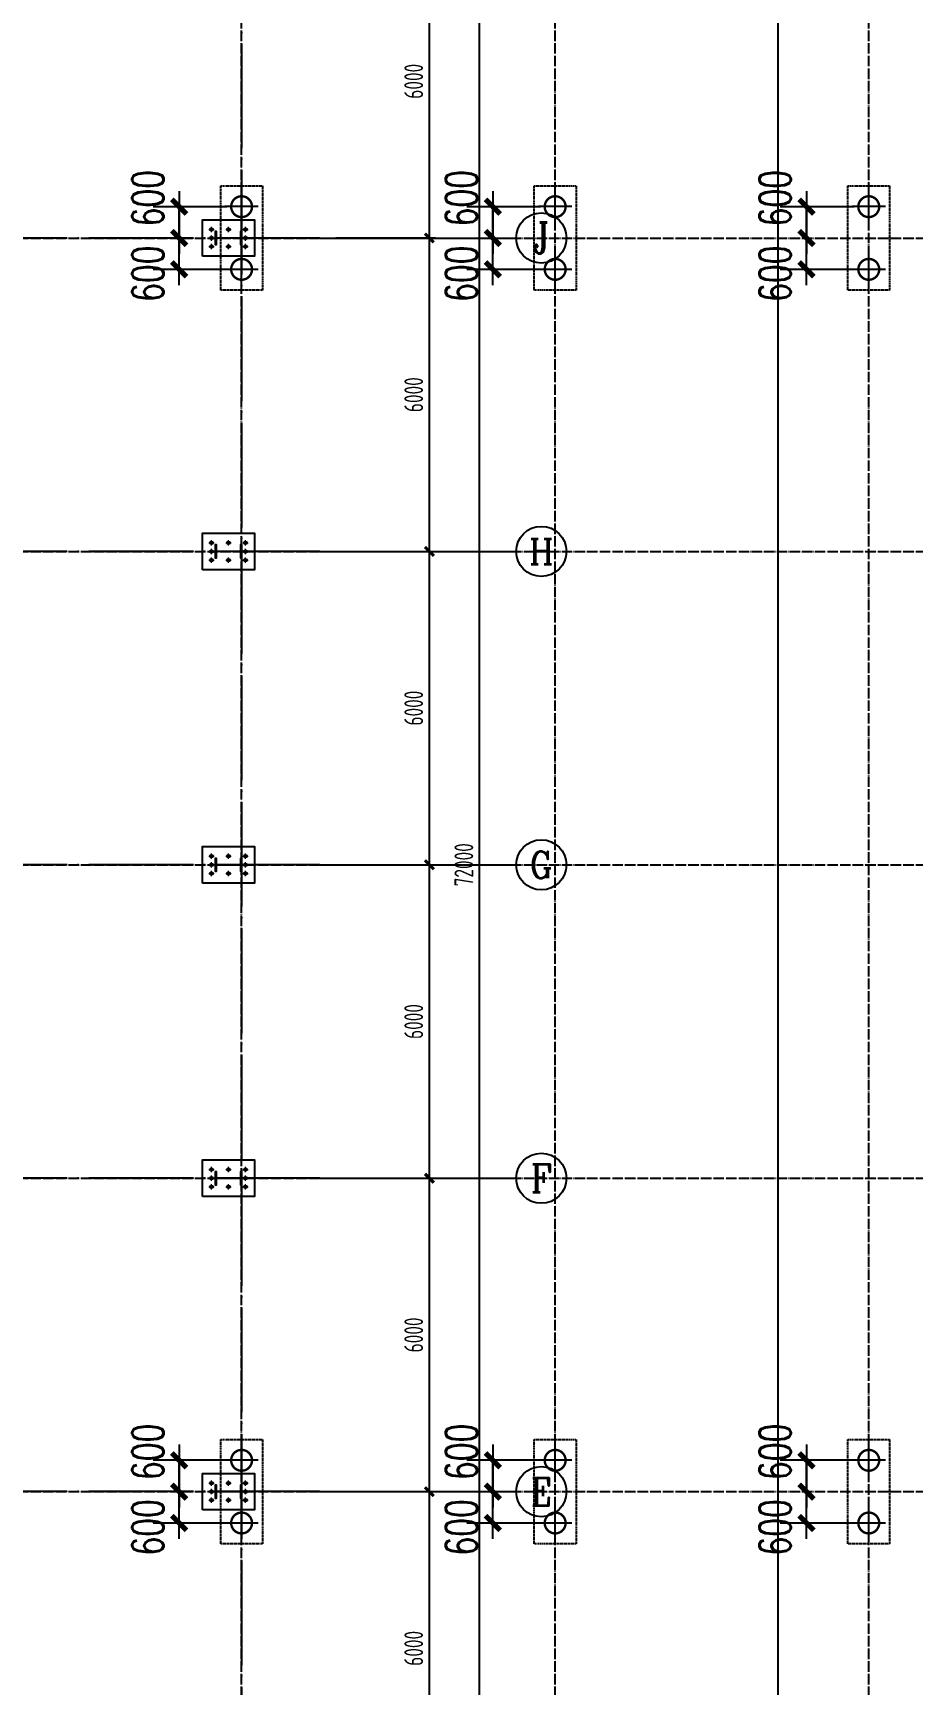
# Model space of a CAD drawing. Extents: x -1389621 to 57380, y -92505 to 283644.
# Drawn here: x -1342521 to -1325685, y 9764 to 41388 of the extents above; entities that cross this region are included whole.
import ezdxf
from ezdxf.enums import TextEntityAlignment as Align

# ---------------------------------------------------------------- set-up
doc = ezdxf.new("R2010")
doc.units = 0
doc.header["$LTSCALE"] = 100
doc.header["$MEASUREMENT"] = 0
for name, pattern in [('CENTERX2', [101.6, 63.5, -12.7, 12.7, -12.7]), ('DASH', [0.35, 0.25, -0.1]), ('DOTE', [2.42, 2, -0.2, 0.02, -0.2])]:
    doc.linetypes.add(name, pattern=pattern)
doc.layers.get('0').update_dxf_attribs({"linetype": 'CONTINUOUS'})
doc.layers.get('Defpoints').update_dxf_attribs({"linetype": 'CONTINUOUS'})
for name, color, linetype in [('11000', 4, 'CONTINUOUS'), ('AXIS', 3, 'CONTINUOUS'), ('AXIS_TEXT', 7, 'CONTINUOUS'), ('DIM', 3, 'CONTINUOUS'), ('DOTE', 1, 'DOTE'), ('PUB_DIM', 3, 'CONTINUOUS'), ('单桩', 6, 'CONTINUOUS'), ('承台', 2, 'CONTINUOUS'), ('柱子', 3, 'CONTINUOUS'), ('短柱', 2, 'CONTINUOUS')]:
    doc.layers.add(name, color=color, linetype=linetype)
doc.layers.add('轴线', color=1, linetype='CENTERX2', lineweight=13)
doc.styles.add('_TCH_AXIS', font='COMPLEX', dxfattribs={"bigfont": 'GBCBIG'})
doc.styles.add('COMPLEX', font='COMPLEX')
doc.styles.add('DIM_FONT', font='SIMPLEX', dxfattribs={"width": 0.7, "bigfont": 'GBCBIG'})
doc.styles.add('TSSD_Dimension', font='tssdeng.shx', dxfattribs={"width": 0.7, "bigfont": 'hztxt.shx'})
doc.dimstyles.new('DIMA200', dxfattribs={"dimscale": 2, "dimtxt": 300, "dimasz": 1, "dimexe": 250, "dimexo": 300, "dimgap": 150, "dimtad": 1, "dimdec": 0, "dimzin": 0, "dimdsep": 46, "dimtxsty": 'DIM_FONT', "dimblk": '_DIMX', "dimcen": 0.09, "dimse1": 1, "dimclrt": 7, "dimadec": 0, "dimazin": 0, "dimtfac": 1, "dimtdec": 0, "dimtix": 1, "dimtmove": 2, "dimatfit": 3, "dimldrblk": '_DIMX', "dimfxl": 0, "dimtolj": 1, "dimtzin": 0, "dimarcsym": 0})
doc.dimstyles.new('DIMB200', dxfattribs={"dimscale": 2, "dimtxt": 300, "dimasz": 1, "dimexe": 250, "dimexo": 300, "dimgap": 150, "dimtad": 1, "dimdec": 0, "dimzin": 0, "dimdsep": 46, "dimtxsty": 'DIM_FONT', "dimblk": '_DIMX', "dimcen": 0.09, "dimse2": 1, "dimclrt": 7, "dimadec": 0, "dimazin": 0, "dimtfac": 1, "dimtdec": 0, "dimtix": 1, "dimtmove": 2, "dimatfit": 3, "dimldrblk": '_DIMX', "dimfxl": 0, "dimtolj": 1, "dimtzin": 0, "dimarcsym": 0})
doc.dimstyles.new('TSSD_100_100', dxfattribs={"dimtxt": 300, "dimasz": 100, "dimexe": 100, "dimexo": 250, "dimgap": 100, "dimtad": 1, "dimdec": 0, "dimzin": 0, "dimdsep": 46, "dimtxsty": 'TSSD_Dimension', "dimblk": 'ARCHTICK', "dimblk1": 'ARCHTICK', "dimblk2": 'ARCHTICK', "dimcen": 0, "dimdle": 100, "dimclrt": 7, "dimadec": 0, "dimazin": 0, "dimtfac": 1, "dimtdec": 0, "dimtix": 1, "dimtmove": 2, "dimatfit": 3, "dimfxl": 0, "dimtolj": 1, "dimtzin": 0, "dimarcsym": 0})

# ---------------------------------------------------------------- blocks, each defined once
blk = doc.blocks.new('_ArchTick')
at = {"color": 0, "linetype": 'ByBlock'}
blk.add_lwpolyline([(-0.71, -0.71, 0.5, 0.5, 0), (0.71, 0.71, 0.5, 0.5, 0)], format="xyseb", dxfattribs=at)
blk = doc.blocks.new('*D961')
at = {"layer": 'Defpoints', "color": 0, "ltscale": 100}
for p in [(-407942, 101067), (-405849, 101067), (-407942, 95067)]:
    blk.add_point(p, dxfattribs=at)
at = {"layer": 'DIM', "color": 0, "lineweight": -2, "ltscale": 100}
for p, q in [((-407642, 101067), (-405729, 101067)), ((-405849, 94947), (-405849, 101187)), ((-407642, 95067), (-405729, 95067))]:
    blk.add_line(p, q, dxfattribs=at)
at = {"layer": 'DIM', "color": 0, "lineweight": -2, "ltscale": 100, "xscale": 120, "yscale": 120, "zscale": 120}
for p, rotation in [((-405849, 101067), 90), ((-405849, 95067), 270)]:
    blk.add_blockref('_ArchTick', p, dxfattribs=dict(at, rotation=rotation))
at = {"layer": 'DIM', "color": 7, "ltscale": 100, "insert": (-406149, 98067), "char_height": 360, "attachment_point": 5, "rotation": 90, "style": 'TSSD_Dimension'}
blk.add_mtext('\\A1;6000', dxfattribs=at)
blk = doc.blocks.new('*D962')
at = {"layer": 'Defpoints', "color": 0, "ltscale": 100}
for p in [(-407942, 107067), (-405849, 107067), (-407942, 101067)]:
    blk.add_point(p, dxfattribs=at)
at = {"layer": 'DIM', "color": 0, "lineweight": -2, "ltscale": 100}
for p, q in [((-407642, 107067), (-405729, 107067)), ((-405849, 100947), (-405849, 107187)), ((-407642, 101067), (-405729, 101067))]:
    blk.add_line(p, q, dxfattribs=at)
at = {"layer": 'DIM', "color": 0, "lineweight": -2, "ltscale": 100, "xscale": 120, "yscale": 120, "zscale": 120}
for p, rotation in [((-405849, 107067), 90), ((-405849, 101067), 270)]:
    blk.add_blockref('_ArchTick', p, dxfattribs=dict(at, rotation=rotation))
at = {"layer": 'DIM', "color": 7, "ltscale": 100, "insert": (-406149, 104067), "char_height": 360, "attachment_point": 5, "rotation": 90, "style": 'TSSD_Dimension'}
blk.add_mtext('\\A1;6000', dxfattribs=at)
blk = doc.blocks.new('*D963')
at = {"layer": 'Defpoints', "color": 0, "ltscale": 100}
for p in [(-407942, 113067), (-405849, 113067), (-407942, 107067)]:
    blk.add_point(p, dxfattribs=at)
at = {"layer": 'DIM', "color": 0, "lineweight": -2, "ltscale": 100}
for p, q in [((-407642, 113067), (-405729, 113067)), ((-405849, 106947), (-405849, 113187)), ((-407642, 107067), (-405729, 107067))]:
    blk.add_line(p, q, dxfattribs=at)
at = {"layer": 'DIM', "color": 0, "lineweight": -2, "ltscale": 100, "xscale": 120, "yscale": 120, "zscale": 120}
for p, rotation in [((-405849, 113067), 90), ((-405849, 107067), 270)]:
    blk.add_blockref('_ArchTick', p, dxfattribs=dict(at, rotation=rotation))
at = {"layer": 'DIM', "color": 7, "ltscale": 100, "insert": (-406149, 110067), "char_height": 360, "attachment_point": 5, "rotation": 90, "style": 'TSSD_Dimension'}
blk.add_mtext('\\A1;6000', dxfattribs=at)
blk = doc.blocks.new('*D964')
at = {"layer": 'Defpoints', "color": 0, "ltscale": 100}
for p in [(-407942, 119067), (-405849, 119067), (-407942, 113067)]:
    blk.add_point(p, dxfattribs=at)
at = {"layer": 'DIM', "color": 0, "lineweight": -2, "ltscale": 100}
for p, q in [((-407642, 119067), (-405729, 119067)), ((-405849, 112947), (-405849, 119187)), ((-407642, 113067), (-405729, 113067))]:
    blk.add_line(p, q, dxfattribs=at)
at = {"layer": 'DIM', "color": 0, "lineweight": -2, "ltscale": 100, "xscale": 120, "yscale": 120, "zscale": 120}
for p, rotation in [((-405849, 119067), 90), ((-405849, 113067), 270)]:
    blk.add_blockref('_ArchTick', p, dxfattribs=dict(at, rotation=rotation))
at = {"layer": 'DIM', "color": 7, "ltscale": 100, "insert": (-406149, 116067), "char_height": 360, "attachment_point": 5, "rotation": 90, "style": 'TSSD_Dimension'}
blk.add_mtext('\\A1;6000', dxfattribs=at)
blk = doc.blocks.new('*D965')
at = {"layer": 'Defpoints', "color": 0, "ltscale": 100}
for p in [(-407942, 125067), (-405849, 125067), (-407942, 119067)]:
    blk.add_point(p, dxfattribs=at)
at = {"layer": 'DIM', "color": 0, "lineweight": -2, "ltscale": 100}
for p, q in [((-407642, 125067), (-405729, 125067)), ((-405849, 118947), (-405849, 125187)), ((-407642, 119067), (-405729, 119067))]:
    blk.add_line(p, q, dxfattribs=at)
at = {"layer": 'DIM', "color": 0, "lineweight": -2, "ltscale": 100, "xscale": 120, "yscale": 120, "zscale": 120}
for p, rotation in [((-405849, 125067), 90), ((-405849, 119067), 270)]:
    blk.add_blockref('_ArchTick', p, dxfattribs=dict(at, rotation=rotation))
at = {"layer": 'DIM', "color": 7, "ltscale": 100, "insert": (-406149, 122067), "char_height": 360, "attachment_point": 5, "rotation": 90, "style": 'TSSD_Dimension'}
blk.add_mtext('\\A1;6000', dxfattribs=at)
blk = doc.blocks.new('*D966')
at = {"layer": 'Defpoints', "color": 0, "ltscale": 100}
for p in [(-407942, 131067), (-405849, 131067), (-407942, 125067)]:
    blk.add_point(p, dxfattribs=at)
at = {"layer": 'DIM', "color": 0, "lineweight": -2, "ltscale": 100}
for p, q in [((-407642, 131067), (-405729, 131067)), ((-405849, 124947), (-405849, 131187)), ((-407642, 125067), (-405729, 125067))]:
    blk.add_line(p, q, dxfattribs=at)
at = {"layer": 'DIM', "color": 0, "lineweight": -2, "ltscale": 100, "xscale": 120, "yscale": 120, "zscale": 120}
for p, rotation in [((-405849, 131067), 90), ((-405849, 125067), 270)]:
    blk.add_blockref('_ArchTick', p, dxfattribs=dict(at, rotation=rotation))
at = {"layer": 'DIM', "color": 7, "ltscale": 100, "insert": (-406149, 128067), "char_height": 360, "attachment_point": 5, "rotation": 90, "style": 'TSSD_Dimension'}
blk.add_mtext('\\A1;6000', dxfattribs=at)
blk = doc.blocks.new('*D970')
at = {"layer": 'Defpoints', "color": 0, "ltscale": 100}
for p in [(-408182, 149067), (-404889, 149067), (-408182, 77067)]:
    blk.add_point(p, dxfattribs=at)
at = {"layer": 'DIM', "color": 0, "lineweight": -2, "ltscale": 100}
for p, q in [((-407882, 149067), (-404769, 149067)), ((-404889, 76947), (-404889, 149187)), ((-407882, 77067), (-404769, 77067))]:
    blk.add_line(p, q, dxfattribs=at)
at = {"layer": 'DIM', "color": 0, "lineweight": -2, "ltscale": 100, "xscale": 120, "yscale": 120, "zscale": 120}
for p, rotation in [((-404889, 149067), 90), ((-404889, 77067), 270)]:
    blk.add_blockref('_ArchTick', p, dxfattribs=dict(at, rotation=rotation))
at = {"layer": 'DIM', "color": 7, "ltscale": 100, "insert": (-405189, 113067), "char_height": 360, "attachment_point": 5, "rotation": 90, "style": 'TSSD_Dimension'}
blk.add_mtext('\\A1;72000', dxfattribs=at)
blk = doc.blocks.new('_AXISO')
blk.add_circle((0, 0), 0.5)
at = {"layer": 'AXIS_TEXT', "style": 'COMPLEX', "width": 1.041667}
blk.add_attdef('A', text='', height=0.56, dxfattribs=at).set_placement((-0.25, -0.28), (0.25, -0.28), align=Align.FIT)
blk = doc.blocks.new('U_B0HTE')
at = {"layer": '单桩'}
for p, q in [((0, 269.25), (0, -269.25)), ((-269.25, 0), (269.25, 0))]:
    blk.add_line(p, q, dxfattribs=at)
at = {"layer": '单桩', "const_width": 38.5}
blk.add_lwpolyline([(-169.25, 0, 1), (169.25, 0, 1)], format="xyb", close=True, dxfattribs=at)
at = {"style": 'DIM_FONT', "width": 0.8, "flags": 9}
for tag in ['YSIZE', 'XSIZE']:
    blk.add_attdef(tag, (0, 0), '', height=0.5, dxfattribs=at)
blk = doc.blocks.new('_DIMX')
blk.add_line((-150, 0), (150, 0))
at = {"const_width": 50}
blk.add_lwpolyline([(-70, -70), (70, 70)], dxfattribs=at)
blk = doc.blocks.new('*D996')
at = {"layer": 'Defpoints', "color": 0}
for p in [(-1327723, 38064), (-1326213, 38064), (-1326213, 37464)]:
    blk.add_point(p, dxfattribs=at)
at = {"layer": 'PUB_DIM', "color": 0, "lineweight": -2}
for p, q in [((-1326813, 38064), (-1328223, 38064)), ((-1327723, 38066), (-1327723, 38068)), ((-1327723, 37464), (-1327723, 38064)), ((-1327723, 37462), (-1327723, 37460))]:
    blk.add_line(p, q, dxfattribs=at)
at = {"layer": 'PUB_DIM', "color": 0, "lineweight": -2, "xscale": 2, "yscale": 2, "zscale": 2}
for p, rotation in [((-1327723, 38064), 270), ((-1327723, 37464), 90)]:
    blk.add_blockref('_DIMX', p, dxfattribs=dict(at, rotation=rotation))
at = {"layer": 'PUB_DIM', "color": 7, "insert": (-1328323, 38226), "char_height": 600, "attachment_point": 5, "rotation": 90, "style": 'DIM_FONT'}
blk.add_mtext('\\A1;600', dxfattribs=at)
blk = doc.blocks.new('*D997')
at = {"layer": 'Defpoints', "color": 0}
for p in [(-1327723, 37464), (-1326213, 37464), (-1326213, 36864)]:
    blk.add_point(p, dxfattribs=at)
at = {"layer": 'PUB_DIM', "color": 0, "lineweight": -2}
for p, q in [((-1327723, 37466), (-1327723, 37468)), ((-1327723, 36864), (-1327723, 37464)), ((-1326813, 36864), (-1328223, 36864)), ((-1327723, 36862), (-1327723, 36860))]:
    blk.add_line(p, q, dxfattribs=at)
at = {"layer": 'PUB_DIM', "color": 0, "lineweight": -2, "xscale": 2, "yscale": 2, "zscale": 2}
for p, rotation in [((-1327723, 37464), 270), ((-1327723, 36864), 90)]:
    blk.add_blockref('_DIMX', p, dxfattribs=dict(at, rotation=rotation))
at = {"layer": 'PUB_DIM', "color": 7, "insert": (-1328323, 36780), "char_height": 600, "attachment_point": 5, "rotation": 90, "style": 'DIM_FONT'}
blk.add_mtext('\\A1;600', dxfattribs=at)
blk = doc.blocks.new('*D998')
at = {"layer": 'Defpoints', "color": 0}
for p in [(-1333723, 38064), (-1332213, 38064), (-1332213, 37464)]:
    blk.add_point(p, dxfattribs=at)
at = {"layer": 'PUB_DIM', "color": 0, "lineweight": -2}
for p, q in [((-1332813, 38064), (-1334223, 38064)), ((-1333723, 38066), (-1333723, 38068)), ((-1333723, 37464), (-1333723, 38064)), ((-1333723, 37462), (-1333723, 37460))]:
    blk.add_line(p, q, dxfattribs=at)
at = {"layer": 'PUB_DIM', "color": 0, "lineweight": -2, "xscale": 2, "yscale": 2, "zscale": 2}
for p, rotation in [((-1333723, 38064), 270), ((-1333723, 37464), 90)]:
    blk.add_blockref('_DIMX', p, dxfattribs=dict(at, rotation=rotation))
at = {"layer": 'PUB_DIM', "color": 7, "insert": (-1334323, 38226), "char_height": 600, "attachment_point": 5, "rotation": 90, "style": 'DIM_FONT'}
blk.add_mtext('\\A1;600', dxfattribs=at)
blk = doc.blocks.new('*D999')
at = {"layer": 'Defpoints', "color": 0}
for p in [(-1333723, 37464), (-1332213, 37464), (-1332213, 36864)]:
    blk.add_point(p, dxfattribs=at)
at = {"layer": 'PUB_DIM', "color": 0, "lineweight": -2}
for p, q in [((-1333723, 37466), (-1333723, 37468)), ((-1333723, 36864), (-1333723, 37464)), ((-1332813, 36864), (-1334223, 36864)), ((-1333723, 36862), (-1333723, 36860))]:
    blk.add_line(p, q, dxfattribs=at)
at = {"layer": 'PUB_DIM', "color": 0, "lineweight": -2, "xscale": 2, "yscale": 2, "zscale": 2}
for p, rotation in [((-1333723, 37464), 270), ((-1333723, 36864), 90)]:
    blk.add_blockref('_DIMX', p, dxfattribs=dict(at, rotation=rotation))
at = {"layer": 'PUB_DIM', "color": 7, "insert": (-1334323, 36780), "char_height": 600, "attachment_point": 5, "rotation": 90, "style": 'DIM_FONT'}
blk.add_mtext('\\A1;600', dxfattribs=at)
blk = doc.blocks.new('*D1000')
at = {"layer": 'Defpoints', "color": 0}
for p in [(-1339723, 38064), (-1338213, 38064), (-1338213, 37464)]:
    blk.add_point(p, dxfattribs=at)
at = {"layer": 'PUB_DIM', "color": 0, "lineweight": -2}
for p, q in [((-1338813, 38064), (-1340223, 38064)), ((-1339723, 38066), (-1339723, 38068)), ((-1339723, 37464), (-1339723, 38064)), ((-1339723, 37462), (-1339723, 37460))]:
    blk.add_line(p, q, dxfattribs=at)
at = {"layer": 'PUB_DIM', "color": 0, "lineweight": -2, "xscale": 2, "yscale": 2, "zscale": 2}
for p, rotation in [((-1339723, 38064), 270), ((-1339723, 37464), 90)]:
    blk.add_blockref('_DIMX', p, dxfattribs=dict(at, rotation=rotation))
at = {"layer": 'PUB_DIM', "color": 7, "insert": (-1340323, 38226), "char_height": 600, "attachment_point": 5, "rotation": 90, "style": 'DIM_FONT'}
blk.add_mtext('\\A1;600', dxfattribs=at)
blk = doc.blocks.new('*D1001')
at = {"layer": 'Defpoints', "color": 0}
for p in [(-1339723, 37464), (-1338213, 37464), (-1338213, 36864)]:
    blk.add_point(p, dxfattribs=at)
at = {"layer": 'PUB_DIM', "color": 0, "lineweight": -2}
for p, q in [((-1339723, 37466), (-1339723, 37468)), ((-1339723, 36864), (-1339723, 37464)), ((-1338813, 36864), (-1340223, 36864)), ((-1339723, 36862), (-1339723, 36860))]:
    blk.add_line(p, q, dxfattribs=at)
at = {"layer": 'PUB_DIM', "color": 0, "lineweight": -2, "xscale": 2, "yscale": 2, "zscale": 2}
for p, rotation in [((-1339723, 37464), 270), ((-1339723, 36864), 90)]:
    blk.add_blockref('_DIMX', p, dxfattribs=dict(at, rotation=rotation))
at = {"layer": 'PUB_DIM', "color": 7, "insert": (-1340323, 36780), "char_height": 600, "attachment_point": 5, "rotation": 90, "style": 'DIM_FONT'}
blk.add_mtext('\\A1;600', dxfattribs=at)
blk = doc.blocks.new('*D1014')
at = {"layer": 'Defpoints', "color": 0}
for p in [(-1333723, 13464), (-1332213, 13464), (-1332213, 12864)]:
    blk.add_point(p, dxfattribs=at)
at = {"layer": 'PUB_DIM', "color": 0, "lineweight": -2}
for p, q in [((-1333723, 13466), (-1333723, 13468)), ((-1333723, 12864), (-1333723, 13464)), ((-1332813, 12864), (-1334223, 12864)), ((-1333723, 12862), (-1333723, 12860))]:
    blk.add_line(p, q, dxfattribs=at)
at = {"layer": 'PUB_DIM', "color": 0, "lineweight": -2, "xscale": 2, "yscale": 2, "zscale": 2}
for p, rotation in [((-1333723, 13464), 270), ((-1333723, 12864), 90)]:
    blk.add_blockref('_DIMX', p, dxfattribs=dict(at, rotation=rotation))
at = {"layer": 'PUB_DIM', "color": 7, "insert": (-1334323, 12780), "char_height": 600, "attachment_point": 5, "rotation": 90, "style": 'DIM_FONT'}
blk.add_mtext('\\A1;600', dxfattribs=at)
blk = doc.blocks.new('*D1015')
at = {"layer": 'Defpoints', "color": 0}
for p in [(-1333723, 14064), (-1332213, 14064), (-1332213, 13464)]:
    blk.add_point(p, dxfattribs=at)
at = {"layer": 'PUB_DIM', "color": 0, "lineweight": -2}
for p, q in [((-1332813, 14064), (-1334223, 14064)), ((-1333723, 14066), (-1333723, 14068)), ((-1333723, 13464), (-1333723, 14064)), ((-1333723, 13462), (-1333723, 13460))]:
    blk.add_line(p, q, dxfattribs=at)
at = {"layer": 'PUB_DIM', "color": 0, "lineweight": -2, "xscale": 2, "yscale": 2, "zscale": 2}
for p, rotation in [((-1333723, 14064), 270), ((-1333723, 13464), 90)]:
    blk.add_blockref('_DIMX', p, dxfattribs=dict(at, rotation=rotation))
at = {"layer": 'PUB_DIM', "color": 7, "insert": (-1334323, 14226), "char_height": 600, "attachment_point": 5, "rotation": 90, "style": 'DIM_FONT'}
blk.add_mtext('\\A1;600', dxfattribs=at)
blk = doc.blocks.new('*D1020')
at = {"layer": 'Defpoints', "color": 0}
for p in [(-1339723, 13464), (-1338213, 13464), (-1338213, 12864)]:
    blk.add_point(p, dxfattribs=at)
at = {"layer": 'PUB_DIM', "color": 0, "lineweight": -2}
for p, q in [((-1339723, 13466), (-1339723, 13468)), ((-1339723, 12864), (-1339723, 13464)), ((-1338813, 12864), (-1340223, 12864)), ((-1339723, 12862), (-1339723, 12860))]:
    blk.add_line(p, q, dxfattribs=at)
at = {"layer": 'PUB_DIM', "color": 0, "lineweight": -2, "xscale": 2, "yscale": 2, "zscale": 2}
for p, rotation in [((-1339723, 13464), 270), ((-1339723, 12864), 90)]:
    blk.add_blockref('_DIMX', p, dxfattribs=dict(at, rotation=rotation))
at = {"layer": 'PUB_DIM', "color": 7, "insert": (-1340323, 12780), "char_height": 600, "attachment_point": 5, "rotation": 90, "style": 'DIM_FONT'}
blk.add_mtext('\\A1;600', dxfattribs=at)
blk = doc.blocks.new('*D1021')
at = {"layer": 'Defpoints', "color": 0}
for p in [(-1339723, 14064), (-1338213, 14064), (-1338213, 13464)]:
    blk.add_point(p, dxfattribs=at)
at = {"layer": 'PUB_DIM', "color": 0, "lineweight": -2}
for p, q in [((-1338813, 14064), (-1340223, 14064)), ((-1339723, 14066), (-1339723, 14068)), ((-1339723, 13464), (-1339723, 14064)), ((-1339723, 13462), (-1339723, 13460))]:
    blk.add_line(p, q, dxfattribs=at)
at = {"layer": 'PUB_DIM', "color": 0, "lineweight": -2, "xscale": 2, "yscale": 2, "zscale": 2}
for p, rotation in [((-1339723, 14064), 270), ((-1339723, 13464), 90)]:
    blk.add_blockref('_DIMX', p, dxfattribs=dict(at, rotation=rotation))
at = {"layer": 'PUB_DIM', "color": 7, "insert": (-1340323, 14226), "char_height": 600, "attachment_point": 5, "rotation": 90, "style": 'DIM_FONT'}
blk.add_mtext('\\A1;600', dxfattribs=at)
blk = doc.blocks.new('*D1095')
at = {"layer": 'Defpoints', "color": 0}
for p in [(-1327723, 13464), (-1326213, 13464), (-1326213, 12864)]:
    blk.add_point(p, dxfattribs=at)
at = {"layer": 'PUB_DIM', "color": 0, "lineweight": -2}
for p, q in [((-1327723, 13466), (-1327723, 13468)), ((-1327723, 12864), (-1327723, 13464)), ((-1326813, 12864), (-1328223, 12864)), ((-1327723, 12862), (-1327723, 12860))]:
    blk.add_line(p, q, dxfattribs=at)
at = {"layer": 'PUB_DIM', "color": 0, "lineweight": -2, "xscale": 2, "yscale": 2, "zscale": 2}
for p, rotation in [((-1327723, 13464), 270), ((-1327723, 12864), 90)]:
    blk.add_blockref('_DIMX', p, dxfattribs=dict(at, rotation=rotation))
at = {"layer": 'PUB_DIM', "color": 7, "insert": (-1328323, 12780), "char_height": 600, "attachment_point": 5, "rotation": 90, "style": 'DIM_FONT'}
blk.add_mtext('\\A1;600', dxfattribs=at)
blk = doc.blocks.new('*D1096')
at = {"layer": 'Defpoints', "color": 0}
for p in [(-1327723, 14064), (-1326213, 14064), (-1326213, 13464)]:
    blk.add_point(p, dxfattribs=at)
at = {"layer": 'PUB_DIM', "color": 0, "lineweight": -2}
for p, q in [((-1326813, 14064), (-1328223, 14064)), ((-1327723, 14066), (-1327723, 14068)), ((-1327723, 13464), (-1327723, 14064)), ((-1327723, 13462), (-1327723, 13460))]:
    blk.add_line(p, q, dxfattribs=at)
at = {"layer": 'PUB_DIM', "color": 0, "lineweight": -2, "xscale": 2, "yscale": 2, "zscale": 2}
for p, rotation in [((-1327723, 14064), 270), ((-1327723, 13464), 90)]:
    blk.add_blockref('_DIMX', p, dxfattribs=dict(at, rotation=rotation))
at = {"layer": 'PUB_DIM', "color": 7, "insert": (-1328323, 14226), "char_height": 600, "attachment_point": 5, "rotation": 90, "style": 'DIM_FONT'}
blk.add_mtext('\\A1;600', dxfattribs=at)
blk = doc.blocks.new('A$C1196324F')
h = blk.add_hatch(color=256)
edge = h.paths.add_edge_path()
edge.add_arc((43564.7, 53922.3), 26, 0, 360)
h = blk.add_hatch(color=256)
edge = h.paths.add_edge_path()
edge.add_arc((43564.7, 53757.3), 26, 0, 360)
h = blk.add_hatch(color=256)
edge = h.paths.add_edge_path()
edge.add_arc((43889.7, 53922.3), 26, 0, 360)
h = blk.add_hatch(color=256)
edge = h.paths.add_edge_path()
edge.add_arc((44214.7, 53922.3), 26, 0, 360)
h = blk.add_hatch(color=256)
edge = h.paths.add_edge_path()
edge.add_arc((44214.7, 53757.3), 26, 0, 360)
h = blk.add_hatch(color=256)
edge = h.paths.add_edge_path()
edge.add_arc((43564.7, 53592.3), 26, 0, 360)
h = blk.add_hatch(color=256)
edge = h.paths.add_edge_path()
edge.add_arc((43889.7, 53592.3), 26, 0, 360)
h = blk.add_hatch(color=256)
edge = h.paths.add_edge_path()
edge.add_arc((44214.7, 53592.3), 26, 0, 360)
h = blk.add_hatch(color=256)
edge = h.paths.add_edge_path()
edge.add_arc((43564.7, 47922.3), 26, 0, 360)
h = blk.add_hatch(color=256)
edge = h.paths.add_edge_path()
edge.add_arc((43564.7, 47757.3), 26, 0, 360)
h = blk.add_hatch(color=256)
edge = h.paths.add_edge_path()
edge.add_arc((43889.7, 47922.3), 26, 0, 360)
h = blk.add_hatch(color=256)
edge = h.paths.add_edge_path()
edge.add_arc((44214.7, 47922.3), 26, 0, 360)
h = blk.add_hatch(color=256)
edge = h.paths.add_edge_path()
edge.add_arc((44214.7, 47757.3), 26, 0, 360)
h = blk.add_hatch(color=256)
edge = h.paths.add_edge_path()
edge.add_arc((43564.7, 47592.3), 26, 0, 360)
h = blk.add_hatch(color=256)
edge = h.paths.add_edge_path()
edge.add_arc((43889.7, 47592.3), 26, 0, 360)
h = blk.add_hatch(color=256)
edge = h.paths.add_edge_path()
edge.add_arc((44214.7, 47592.3), 26, 0, 360)
h = blk.add_hatch(color=256)
edge = h.paths.add_edge_path()
edge.add_arc((43564.7, 41922.3), 26, 0, 360)
h = blk.add_hatch(color=256)
edge = h.paths.add_edge_path()
edge.add_arc((43564.7, 41757.3), 26, 0, 360)
h = blk.add_hatch(color=256)
edge = h.paths.add_edge_path()
edge.add_arc((43889.7, 41922.3), 26, 0, 360)
h = blk.add_hatch(color=256)
edge = h.paths.add_edge_path()
edge.add_arc((44214.7, 41922.3), 26, 0, 360)
h = blk.add_hatch(color=256)
edge = h.paths.add_edge_path()
edge.add_arc((44214.7, 41757.3), 26, 0, 360)
h = blk.add_hatch(color=256)
edge = h.paths.add_edge_path()
edge.add_arc((43564.7, 41592.3), 26, 0, 360)
h = blk.add_hatch(color=256)
edge = h.paths.add_edge_path()
edge.add_arc((43889.7, 41592.3), 26, 0, 360)
h = blk.add_hatch(color=256)
edge = h.paths.add_edge_path()
edge.add_arc((44214.7, 41592.3), 26, 0, 360)
h = blk.add_hatch(color=256)
edge = h.paths.add_edge_path()
edge.add_arc((43564.7, 35922.3), 26, 0, 360)
h = blk.add_hatch(color=256)
edge = h.paths.add_edge_path()
edge.add_arc((43564.7, 35757.3), 26, 0, 360)
h = blk.add_hatch(color=256)
edge = h.paths.add_edge_path()
edge.add_arc((43889.7, 35922.3), 26, 0, 360)
h = blk.add_hatch(color=256)
edge = h.paths.add_edge_path()
edge.add_arc((44214.7, 35922.3), 26, 0, 360)
h = blk.add_hatch(color=256)
edge = h.paths.add_edge_path()
edge.add_arc((44214.7, 35757.3), 26, 0, 360)
h = blk.add_hatch(color=256)
edge = h.paths.add_edge_path()
edge.add_arc((43564.7, 35592.3), 26, 0, 360)
h = blk.add_hatch(color=256)
edge = h.paths.add_edge_path()
edge.add_arc((43889.7, 35592.3), 26, 0, 360)
h = blk.add_hatch(color=256)
edge = h.paths.add_edge_path()
edge.add_arc((44214.7, 35592.3), 26, 0, 360)
h = blk.add_hatch(color=256)
edge = h.paths.add_edge_path()
edge.add_arc((43564.7, 29922.3), 26, 0, 360)
h = blk.add_hatch(color=256)
edge = h.paths.add_edge_path()
edge.add_arc((43564.7, 29757.3), 26, 0, 360)
h = blk.add_hatch(color=256)
edge = h.paths.add_edge_path()
edge.add_arc((43889.7, 29922.3), 26, 0, 360)
h = blk.add_hatch(color=256)
edge = h.paths.add_edge_path()
edge.add_arc((44214.7, 29922.3), 26, 0, 360)
h = blk.add_hatch(color=256)
edge = h.paths.add_edge_path()
edge.add_arc((44214.7, 29757.3), 26, 0, 360)
h = blk.add_hatch(color=256)
edge = h.paths.add_edge_path()
edge.add_arc((43564.7, 29592.3), 26, 0, 360)
h = blk.add_hatch(color=256)
edge = h.paths.add_edge_path()
edge.add_arc((43889.7, 29592.3), 26, 0, 360)
h = blk.add_hatch(color=256)
edge = h.paths.add_edge_path()
edge.add_arc((44214.7, 29592.3), 26, 0, 360)
at = {"layer": '11000'}
for centre in [(43564.7, 53922.3), (43564.7, 53757.3), (43889.7, 53922.3), (44214.7, 53922.3), (44214.7, 53757.3), (43564.7, 53592.3), (43889.7, 53592.3), (44214.7, 53592.3), (43564.7, 47922.3), (43564.7, 47757.3), (43889.7, 47922.3), (44214.7, 47922.3), (44214.7, 47757.3), (43564.7, 47592.3), (43889.7, 47592.3), (44214.7, 47592.3), (43564.7, 41922.3), (43564.7, 41757.3), (43889.7, 41922.3), (44214.7, 41922.3), (44214.7, 41757.3), (43564.7, 41592.3), (43889.7, 41592.3), (44214.7, 41592.3), (43564.7, 35922.3), (43564.7, 35757.3), (43889.7, 35922.3), (44214.7, 35922.3), (44214.7, 35757.3), (43564.7, 35592.3), (43889.7, 35592.3), (44214.7, 35592.3), (43564.7, 29922.3), (43564.7, 29757.3), (43889.7, 29922.3), (44214.7, 29922.3), (44214.7, 29757.3), (43564.7, 29592.3), (43889.7, 29592.3), (44214.7, 29592.3)]:
    blk.add_circle(centre, 26, dxfattribs=at)
at = {"layer": 'AXIS'}
for p, q in [((45639.7, 53757.3), (49394.4, 53757.3)), ((45639.7, 47757.3), (49394.4, 47757.3)), ((45639.7, 41757.3), (49394.4, 41757.3)), ((45639.7, 35757.3), (49394.4, 35757.3)), ((45639.7, 29757.3), (49394.4, 29757.3))]:
    blk.add_line(p, q, dxfattribs=at)
at = {"layer": 'DOTE', "linetype": 'DOTE', "ltscale": 10}
for p, q in [((44139.7, 79257.3), (44139.7, 4257.3)), ((45639.7, 53757.3), (4217.7, 53757.3)), ((45639.7, 47757.3), (4217.7, 47757.3)), ((45639.7, 41757.3), (4217.7, 41757.3)), ((45639.7, 35757.3), (4217.7, 35757.3)), ((45639.7, 29757.3), (4217.7, 29757.3))]:
    blk.add_line(p, q, dxfattribs=at)
at = {"layer": '柱子', "ltscale": 100}
for points in [[(43651.7, 53753.3), (43651.7, 53627.3), (43639.7, 53627.3), (43639.7, 53887.3), (43651.7, 53887.3), (43651.7, 53761.3), (44127.7, 53761.3), (44127.7, 53887.3), (44139.7, 53887.3), (44139.7, 53627.3), (44127.7, 53627.3), (44127.7, 53753.3)], [(43651.7, 47753.3), (43651.7, 47627.3), (43639.7, 47627.3), (43639.7, 47887.3), (43651.7, 47887.3), (43651.7, 47761.3), (44127.7, 47761.3), (44127.7, 47887.3), (44139.7, 47887.3), (44139.7, 47627.3), (44127.7, 47627.3), (44127.7, 47753.3)], [(43651.7, 41753.3), (43651.7, 41627.3), (43639.7, 41627.3), (43639.7, 41887.3), (43651.7, 41887.3), (43651.7, 41761.3), (44127.7, 41761.3), (44127.7, 41887.3), (44139.7, 41887.3), (44139.7, 41627.3), (44127.7, 41627.3), (44127.7, 41753.3)], [(43651.7, 35753.3), (43651.7, 35627.3), (43639.7, 35627.3), (43639.7, 35887.3), (43651.7, 35887.3), (43651.7, 35761.3), (44127.7, 35761.3), (44127.7, 35887.3), (44139.7, 35887.3), (44139.7, 35627.3), (44127.7, 35627.3), (44127.7, 35753.3)], [(43651.7, 29753.3), (43651.7, 29627.3), (43639.7, 29627.3), (43639.7, 29887.3), (43651.7, 29887.3), (43651.7, 29761.3), (44127.7, 29761.3), (44127.7, 29887.3), (44139.7, 29887.3), (44139.7, 29627.3), (44127.7, 29627.3), (44127.7, 29753.3)]]:
    blk.add_lwpolyline(points, close=True, dxfattribs=at)
at = {"layer": '短柱', "ltscale": 100}
for points in [[(43389.7, 53407.3), (43389.7, 54107.3), (44389.7, 54107.3), (44389.7, 53407.3)], [(43389.7, 47407.3), (43389.7, 48107.3), (44389.7, 48107.3), (44389.7, 47407.3)], [(43389.7, 41407.3), (43389.7, 42107.3), (44389.7, 42107.3), (44389.7, 41407.3)], [(43389.7, 35407.3), (43389.7, 36107.3), (44389.7, 36107.3), (44389.7, 35407.3)], [(43389.7, 29407.3), (43389.7, 30107.3), (44389.7, 30107.3), (44389.7, 29407.3)]]:
    blk.add_lwpolyline(points, close=True, dxfattribs=at)
at = {"layer": '轴线'}
for p, q in [((43513.7, 53922.3), (43615.7, 53922.3)), ((43564.7, 53871.3), (43564.7, 53973.3)), ((43564.7, 53706.3), (43564.7, 53808.3)), ((43838.7, 53922.3), (43940.7, 53922.3)), ((43889.7, 53871.3), (43889.7, 53973.3)), ((44163.7, 53922.3), (44265.7, 53922.3)), ((44214.7, 53871.3), (44214.7, 53973.3)), ((44214.7, 53706.3), (44214.7, 53808.3)), ((43513.7, 53757.3), (43615.7, 53757.3)), ((43513.7, 53592.3), (43615.7, 53592.3)), ((43564.7, 53541.3), (43564.7, 53643.3)), ((43838.7, 53592.3), (43940.7, 53592.3)), ((43889.7, 53541.3), (43889.7, 53643.3)), ((44163.7, 53757.3), (44265.7, 53757.3)), ((44163.7, 53592.3), (44265.7, 53592.3)), ((44214.7, 53541.3), (44214.7, 53643.3)), ((43513.7, 47922.3), (43615.7, 47922.3)), ((43513.7, 47757.3), (43615.7, 47757.3)), ((43564.7, 47871.3), (43564.7, 47973.3)), ((43564.7, 47706.3), (43564.7, 47808.3)), ((43838.7, 47922.3), (43940.7, 47922.3)), ((43889.7, 47871.3), (43889.7, 47973.3)), ((44163.7, 47922.3), (44265.7, 47922.3)), ((44163.7, 47757.3), (44265.7, 47757.3)), ((44214.7, 47871.3), (44214.7, 47973.3)), ((44214.7, 47706.3), (44214.7, 47808.3)), ((43513.7, 47592.3), (43615.7, 47592.3)), ((43564.7, 47541.3), (43564.7, 47643.3)), ((43838.7, 47592.3), (43940.7, 47592.3)), ((43889.7, 47541.3), (43889.7, 47643.3)), ((44163.7, 47592.3), (44265.7, 47592.3)), ((44214.7, 47541.3), (44214.7, 47643.3)), ((43513.7, 41922.3), (43615.7, 41922.3)), ((43513.7, 41757.3), (43615.7, 41757.3)), ((43564.7, 41871.3), (43564.7, 41973.3)), ((43564.7, 41706.3), (43564.7, 41808.3)), ((43838.7, 41922.3), (43940.7, 41922.3)), ((43889.7, 41871.3), (43889.7, 41973.3)), ((44163.7, 41922.3), (44265.7, 41922.3)), ((44163.7, 41757.3), (44265.7, 41757.3)), ((44214.7, 41871.3), (44214.7, 41973.3)), ((44214.7, 41706.3), (44214.7, 41808.3)), ((43513.7, 41592.3), (43615.7, 41592.3)), ((43564.7, 41541.3), (43564.7, 41643.3)), ((43838.7, 41592.3), (43940.7, 41592.3)), ((43889.7, 41541.3), (43889.7, 41643.3)), ((44163.7, 41592.3), (44265.7, 41592.3)), ((44214.7, 41541.3), (44214.7, 41643.3)), ((43513.7, 35922.3), (43615.7, 35922.3)), ((43513.7, 35757.3), (43615.7, 35757.3)), ((43564.7, 35871.3), (43564.7, 35973.3)), ((43564.7, 35706.3), (43564.7, 35808.3)), ((43838.7, 35922.3), (43940.7, 35922.3)), ((43889.7, 35871.3), (43889.7, 35973.3)), ((44163.7, 35922.3), (44265.7, 35922.3)), ((44163.7, 35757.3), (44265.7, 35757.3)), ((44214.7, 35871.3), (44214.7, 35973.3)), ((44214.7, 35706.3), (44214.7, 35808.3)), ((43513.7, 35592.3), (43615.7, 35592.3)), ((43564.7, 35541.3), (43564.7, 35643.3)), ((43838.7, 35592.3), (43940.7, 35592.3)), ((43889.7, 35541.3), (43889.7, 35643.3)), ((44163.7, 35592.3), (44265.7, 35592.3)), ((44214.7, 35541.3), (44214.7, 35643.3)), ((43513.7, 29922.3), (43615.7, 29922.3)), ((43513.7, 29757.3), (43615.7, 29757.3)), ((43564.7, 29871.3), (43564.7, 29973.3)), ((43564.7, 29706.3), (43564.7, 29808.3)), ((43838.7, 29922.3), (43940.7, 29922.3)), ((43889.7, 29871.3), (43889.7, 29973.3)), ((44163.7, 29922.3), (44265.7, 29922.3)), ((44163.7, 29757.3), (44265.7, 29757.3)), ((44214.7, 29871.3), (44214.7, 29973.3)), ((44214.7, 29706.3), (44214.7, 29808.3)), ((43513.7, 29592.3), (43615.7, 29592.3)), ((43564.7, 29541.3), (43564.7, 29643.3)), ((43838.7, 29592.3), (43940.7, 29592.3)), ((43889.7, 29541.3), (43889.7, 29643.3)), ((44163.7, 29592.3), (44265.7, 29592.3)), ((44214.7, 29541.3), (44214.7, 29643.3))]:
    blk.add_line(p, q, dxfattribs=at)
at = {"layer": 'AXIS'}
ref = blk.add_blockref('_AXISO', (49874.4, 53757.3), dxfattribs=dict(at, xscale=960, yscale=960, zscale=960))
ref.add_attrib('A', 'J', dxfattribs={"layer": 'AXIS_TEXT', "ltscale": 0.5, "height": 595.3, "style": '_TCH_AXIS'}).set_placement((49718.4, 53459.7), (50030.3, 53459.7), align=Align.FIT)
ref = blk.add_blockref('_AXISO', (49874.4, 47757.3), dxfattribs=dict(at, xscale=960, yscale=960, zscale=960))
ref.add_attrib('A', 'H', dxfattribs={"layer": 'AXIS_TEXT', "ltscale": 0.5, "height": 486.6, "style": '_TCH_AXIS'}).set_placement((49642.6, 47514), (50106.1, 47514), align=Align.FIT)
ref = blk.add_blockref('_AXISO', (49874.4, 41757.3), dxfattribs=dict(at, xscale=960, yscale=960, zscale=960))
ref.add_attrib('A', 'G', dxfattribs={"layer": 'AXIS_TEXT', "ltscale": 0.5, "height": 510.2, "style": '_TCH_AXIS'}).set_placement((49655.7, 41502.2), (50093, 41502.2), align=Align.FIT)
ref = blk.add_blockref('_AXISO', (49874.4, 35757.3), dxfattribs=dict(at, xscale=960, yscale=960, zscale=960))
ref.add_attrib('A', 'F', dxfattribs={"layer": 'AXIS_TEXT', "ltscale": 0.5, "height": 534.5, "style": '_TCH_AXIS'}).set_placement((49670.7, 35490.1), (50078, 35490.1), align=Align.FIT)
ref = blk.add_blockref('_AXISO', (49874.4, 29757.3), dxfattribs=dict(at, xscale=960, yscale=960, zscale=960))
ref.add_attrib('A', 'E', dxfattribs={"layer": 'AXIS_TEXT', "ltscale": 0.5, "height": 534.5, "style": '_TCH_AXIS'}).set_placement((49670.7, 29490.1), (50078, 29490.1), align=Align.FIT)
at = {"layer": 'DIM', "ltscale": 100}
for p1, p2, distance, picture, middle in [((45399.7, 5757.3), (45399.7, 77757.3), -3292.9, '*D970', (48392.6, 41757.3)), ((45639.7, 53757.3), (45639.7, 59757.3), -2092.9, '*D966', (47432.6, 56757.3)), ((45639.7, 47757.3), (45639.7, 53757.3), -2092.9, '*D965', (47432.6, 50757.3)), ((45639.7, 41757.3), (45639.7, 47757.3), -2092.9, '*D964', (47432.6, 44757.3)), ((45639.7, 35757.3), (45639.7, 41757.3), -2092.9, '*D963', (47432.6, 38757.3)), ((45639.7, 29757.3), (45639.7, 35757.3), -2092.9, '*D962', (47432.6, 32757.3)), ((45639.7, 23757.3), (45639.7, 29757.3), -2092.9, '*D961', (47432.6, 26757.3))]:
    dim = blk.add_aligned_dim(p1=p1, p2=p2, distance=distance, dimstyle='TSSD_100_100', override={"dimscale": 1.2}, dxfattribs=at)
    dim.commit()
    dim.dimension.update_dxf_attribs({"geometry": picture, "text_midpoint": middle, "insert": (453582, -71309.2)})

msp = doc.modelspace()

# ---------------------------------------------------------------- linework, layer by layer
at = {"ltscale": 100}
msp.add_line((-1328270.64, 88641.118), (-1328270.64, -92505.083), dxfattribs=at)
at = {"layer": 'DOTE'}
for p, q in [((-1338530.64, -12730.667), (-1338530.64, 62464.148)), ((-1332530.64, -12730.667), (-1332530.64, 62464.148)), ((-1326530.64, -12730.667), (-1326530.64, 62464.148)), ((-1326530.64, -12730.667), (-1326530.64, 62464.148)), ((-1381530.64, 37464.148), (-1301530.64, 37464.148)), ((-1381530.64, 31464.148), (-1301530.64, 31464.148)), ((-1381530.64, 25464.148), (-1301530.64, 25464.148)), ((-1381530.64, 19464.148), (-1301530.64, 19464.148)), ((-1381530.64, 13464.148), (-1301530.64, 13464.148))]:
    msp.add_line(p, q, dxfattribs=at)
at = {"layer": '承台', "linetype": 'DASH'}
for p, q in [((-1338930.64, 36464.148), (-1338930.64, 38464.148)), ((-1338930.64, 38464.148), (-1338130.64, 38464.148)), ((-1338130.64, 38464.148), (-1338130.64, 36464.148)), ((-1332930.64, 36464.148), (-1332930.64, 38464.148)), ((-1332930.64, 38464.148), (-1332130.64, 38464.148)), ((-1332130.64, 38464.148), (-1332130.64, 36464.148)), ((-1326930.64, 36464.148), (-1326930.64, 38464.148)), ((-1326930.64, 38464.148), (-1326130.64, 38464.148)), ((-1326130.64, 38464.148), (-1326130.64, 36464.148)), ((-1338130.64, 36464.148), (-1338930.64, 36464.148)), ((-1332130.64, 36464.148), (-1332930.64, 36464.148)), ((-1326130.64, 36464.148), (-1326930.64, 36464.148)), ((-1338930.64, 14464.148), (-1338130.64, 14464.148)), ((-1338930.64, 12464.148), (-1338930.64, 14464.148)), ((-1338130.64, 14464.148), (-1338130.64, 12464.148)), ((-1332930.64, 14464.148), (-1332130.64, 14464.148)), ((-1332930.64, 12464.148), (-1332930.64, 14464.148)), ((-1332130.64, 14464.148), (-1332130.64, 12464.148)), ((-1326930.64, 14464.148), (-1326130.64, 14464.148)), ((-1326930.64, 12464.148), (-1326930.64, 14464.148)), ((-1326130.64, 14464.148), (-1326130.64, 12464.148)), ((-1338130.64, 12464.148), (-1338930.64, 12464.148)), ((-1332130.64, 12464.148), (-1332930.64, 12464.148)), ((-1326130.64, 12464.148), (-1326930.64, 12464.148))]:
    msp.add_line(p, q, dxfattribs=at)

# ---------------------------------------------------------------- block references
at = {"layer": '单桩', "xscale": 1.18, "yscale": 1.18, "zscale": 1.18, "rotation": 180}
for p in [(-1338530.64, 38064.148), (-1332530.64, 38064.148), (-1326530.64, 38064.148), (-1338530.64, 36864.148), (-1332530.64, 36864.148), (-1326530.64, 36864.148), (-1338530.64, 14064.148), (-1332530.64, 14064.148), (-1326530.64, 14064.148), (-1338530.64, 12864.148), (-1332530.64, 12864.148), (-1326530.64, 12864.148)]:
    msp.add_blockref('U_B0HTE', p, dxfattribs=at)
at = {"layer": '短柱', "ltscale": 100}
msp.add_blockref('A$C1196324F', (-1382670.382, -16293.201), dxfattribs=at)

# ---------------------------------------------------------------- dimensions: what is measured, and where the dimension line sits
at = {"layer": 'PUB_DIM'}
for base, p1, p2, dimstyle, picture, middle in [((-1339722.878, 38064.145), (-1338212.925, 37464.148), (-1338212.925, 38064.145), 'DIMA200', '*D1000', (-1340322.878, 38226.171)), ((-1333722.878, 38064.145), (-1332212.925, 37464.148), (-1332212.925, 38064.145), 'DIMA200', '*D998', (-1334322.878, 38226.171)), ((-1327722.878, 38064.145), (-1326212.925, 37464.148), (-1326212.925, 38064.145), 'DIMA200', '*D996', (-1328322.878, 38226.171)), ((-1339722.878, 37464.148), (-1338212.925, 36864.145), (-1338212.925, 37464.148), 'DIMB200', '*D1001', (-1340322.878, 36780.125)), ((-1333722.878, 37464.148), (-1332212.925, 36864.145), (-1332212.925, 37464.148), 'DIMB200', '*D999', (-1334322.878, 36780.125)), ((-1327722.878, 37464.148), (-1326212.925, 36864.145), (-1326212.925, 37464.148), 'DIMB200', '*D997', (-1328322.878, 36780.125)), ((-1339722.878, 14064.145), (-1338212.925, 13464.148), (-1338212.925, 14064.145), 'DIMA200', '*D1021', (-1340322.878, 14226.171)), ((-1333722.878, 14064.145), (-1332212.925, 13464.148), (-1332212.925, 14064.145), 'DIMA200', '*D1015', (-1334322.878, 14226.171)), ((-1327722.878, 14064.145), (-1326212.925, 13464.148), (-1326212.925, 14064.145), 'DIMA200', '*D1096', (-1328322.878, 14226.171)), ((-1339722.878, 13464.148), (-1338212.925, 12864.145), (-1338212.925, 13464.148), 'DIMB200', '*D1020', (-1340322.878, 12780.125)), ((-1333722.878, 13464.148), (-1332212.925, 12864.145), (-1332212.925, 13464.148), 'DIMB200', '*D1014', (-1334322.878, 12780.125)), ((-1327722.878, 13464.148), (-1326212.925, 12864.145), (-1326212.925, 13464.148), 'DIMB200', '*D1095', (-1328322.878, 12780.125))]:
    dim = msp.add_linear_dim(base=base, p1=p1, p2=p2, angle=90, dimstyle=dimstyle, dxfattribs=at)
    dim.commit()
    dim.dimension.update_dxf_attribs({"geometry": picture, "text_midpoint": middle, "dimtype": 161})

doc.saveas('drawing.dxf')
